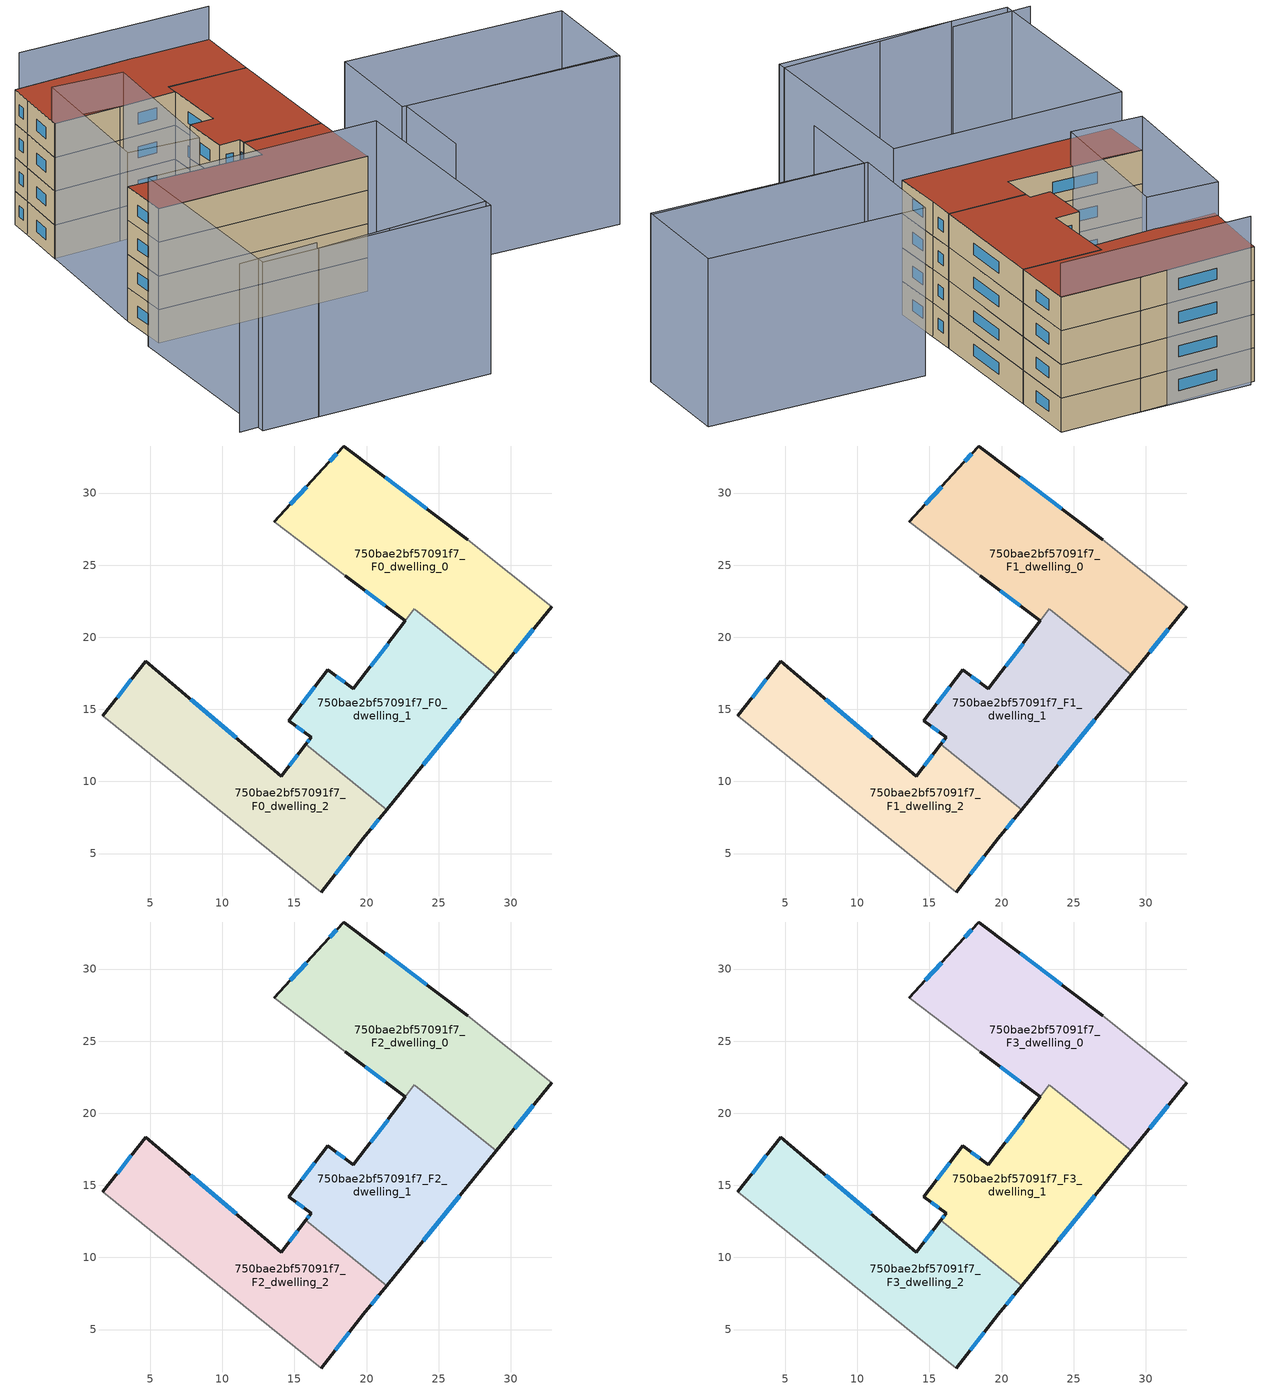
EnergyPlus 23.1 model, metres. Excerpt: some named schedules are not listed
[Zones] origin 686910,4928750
750bae2bf57091f7_F0_dwelling_0
 floor ground (EU_floor_Construction): 27.03,26.76 32.83,22.13 28.98,17.4 23.32,21.96 22.7,21.15 18.51,24.28 13.59,28.02 16.97,31.68 18.43,33.27 z0
 wall outside (EU_wall_Construction): 27.03,26.76 18.43,33.27 16.97,31.68 13.59,28.02 / 28.98,17.4 32.83,22.13 / 18.51,24.28 22.7,21.15 z0:3
 wall adiabatic (EU_wall_Construction): 32.83,22.13 27.03,26.76 / 13.59,28.02 18.51,24.28 z0:3
 wall to 750bae2bf57091f7_F0_dwelling_1 (EU_wall_Construction): 23.33,21.96 28.98,17.4 / 22.7,21.15 23.32,21.96 z0:3
 window (EU_Window_Construction): 17.94,32.74 17.45,32.21 / 24.16,28.93 21.29,31.1 / 30.26,18.98 31.55,20.56 / 19.9,23.23 21.3,22.19 / 15.84,30.46 14.71,29.24 z1:2
750bae2bf57091f7_F0_dwelling_1
 floor ground (EU_floor_Construction): 28.98,17.4 21.38,8.04 15.77,12.57 16.15,13.07 14.62,14.23 17.31,17.77 19.08,16.42 22.69,21.14 23.33,21.96 z0
 wall outside (EU_wall_Construction): 21.38,8.04 28.98,17.4 / 22.69,21.14 19.08,16.42 17.31,17.77 14.62,14.23 16.15,13.07 15.77,12.57 z0:3
 wall to 750bae2bf57091f7_F0_dwelling_2 (EU_wall_Construction): 15.77,12.57 21.38,8.04 z0:3
 window (EU_Window_Construction): 23.92,11.16 26.45,14.28 / 16.02,12.9 15.89,12.74 / 15.13,13.84 15.64,13.45 / 16.41,16.59 15.51,15.41 / 18.49,16.87 17.9,17.32 / 21.49,19.57 20.28,17.99 z1:2
750bae2bf57091f7_F0_dwelling_2
 floor ground (EU_floor_Construction): 15.77,12.57 21.38,8.04 19.79,6.08 16.86,2.34 1.72,14.56 4.68,18.35 14.1,10.38 z0
 wall outside (EU_wall_Construction): 16.86,2.34 19.79,6.08 21.38,8.04 / 15.77,12.57 14.1,10.38 4.68,18.35 1.72,14.56 z0:3
 wall adiabatic (EU_wall_Construction): 1.72,14.56 16.86,2.34 z0:3
 window (EU_Window_Construction): 17.83,3.58 18.81,4.83 / 3.69,17.08 2.7,15.82 / 10.96,13.03 7.82,15.69 / 15.21,11.84 14.65,11.11 / 20.32,6.73 20.85,7.39 z1:2
750bae2bf57091f7_F1_dwelling_0
 floor to 750bae2bf57091f7_F0_dwelling_0 (EU_floor_Construction): 27.03,26.76 32.83,22.13 28.98,17.4 23.32,21.96 22.7,21.15 18.51,24.28 13.59,28.02 16.97,31.68 18.43,33.27 z3
 wall outside (EU_wall_Construction): 27.03,26.76 18.43,33.27 16.97,31.68 13.59,28.02 / 28.98,17.4 32.83,22.13 / 18.51,24.28 22.7,21.15 z3:6
 wall adiabatic (EU_wall_Construction): 32.83,22.13 27.03,26.76 / 13.59,28.02 18.51,24.28 z3:6
 wall to 750bae2bf57091f7_F1_dwelling_1 (EU_wall_Construction): 23.33,21.96 28.98,17.4 / 22.7,21.15 23.32,21.96 z3:6
 window (EU_Window_Construction): 17.94,32.74 17.45,32.21 / 24.16,28.93 21.29,31.1 / 30.26,18.98 31.55,20.56 / 19.9,23.23 21.3,22.19 / 15.84,30.46 14.71,29.24 z4:5
750bae2bf57091f7_F1_dwelling_1
 floor to 750bae2bf57091f7_F0_dwelling_1 (EU_floor_Construction): 28.98,17.4 21.38,8.04 15.77,12.57 16.15,13.07 14.62,14.23 17.31,17.77 19.08,16.42 22.69,21.14 23.33,21.96 z3
 wall outside (EU_wall_Construction): 21.38,8.04 28.98,17.4 / 22.69,21.14 19.08,16.42 17.31,17.77 14.62,14.23 16.15,13.07 15.77,12.57 z3:6
 wall to 750bae2bf57091f7_F1_dwelling_2 (EU_wall_Construction): 15.77,12.57 21.38,8.04 z3:6
 window (EU_Window_Construction): 23.92,11.16 26.45,14.28 / 16.02,12.9 15.89,12.74 / 15.13,13.84 15.64,13.45 / 16.41,16.59 15.51,15.41 / 18.49,16.87 17.9,17.32 / 21.49,19.57 20.28,17.99 z4:5
750bae2bf57091f7_F1_dwelling_2
 floor to 750bae2bf57091f7_F0_dwelling_2 (EU_floor_Construction): 15.77,12.57 21.38,8.04 19.79,6.08 16.86,2.34 1.72,14.56 4.68,18.35 14.1,10.38 z3
 wall outside (EU_wall_Construction): 16.86,2.34 19.79,6.08 21.38,8.04 / 15.77,12.57 14.1,10.38 4.68,18.35 1.72,14.56 z3:6
 wall adiabatic (EU_wall_Construction): 1.72,14.56 16.86,2.34 z3:6
 window (EU_Window_Construction): 17.83,3.58 18.81,4.83 / 3.69,17.08 2.7,15.82 / 10.96,13.03 7.82,15.69 / 15.21,11.84 14.65,11.11 / 20.32,6.73 20.85,7.39 z4:5
750bae2bf57091f7_F2_dwelling_0
 floor to 750bae2bf57091f7_F1_dwelling_0 (EU_floor_Construction): 27.03,26.76 32.83,22.13 28.98,17.4 23.32,21.96 22.7,21.15 18.51,24.28 13.59,28.02 16.97,31.68 18.43,33.27 z6
 wall outside (EU_wall_Construction): 27.03,26.76 18.43,33.27 16.97,31.68 13.59,28.02 / 28.98,17.4 32.83,22.13 / 18.51,24.28 22.7,21.15 z6:9
 wall adiabatic (EU_wall_Construction): 32.83,22.13 27.03,26.76 / 13.59,28.02 18.51,24.28 z6:9
 wall to 750bae2bf57091f7_F2_dwelling_1 (EU_wall_Construction): 23.33,21.96 28.98,17.4 / 22.7,21.15 23.32,21.96 z6:9
 window (EU_Window_Construction): 17.94,32.74 17.45,32.21 / 24.16,28.93 21.29,31.1 / 30.26,18.98 31.55,20.56 / 19.9,23.23 21.3,22.19 / 15.84,30.46 14.71,29.24 z7:8
750bae2bf57091f7_F2_dwelling_1
 floor to 750bae2bf57091f7_F1_dwelling_1 (EU_floor_Construction): 28.98,17.4 21.38,8.04 15.77,12.57 16.15,13.07 14.62,14.23 17.31,17.77 19.08,16.42 22.69,21.14 23.33,21.96 z6
 wall outside (EU_wall_Construction): 21.38,8.04 28.98,17.4 / 22.69,21.14 19.08,16.42 17.31,17.77 14.62,14.23 16.15,13.07 15.77,12.57 z6:9
 wall to 750bae2bf57091f7_F2_dwelling_2 (EU_wall_Construction): 15.77,12.57 21.38,8.04 z6:9
 window (EU_Window_Construction): 23.92,11.16 26.45,14.28 / 16.02,12.9 15.89,12.74 / 15.13,13.84 15.64,13.45 / 16.41,16.59 15.51,15.41 / 18.49,16.87 17.9,17.32 / 21.49,19.57 20.28,17.99 z7:8
750bae2bf57091f7_F2_dwelling_2
 floor to 750bae2bf57091f7_F1_dwelling_2 (EU_floor_Construction): 15.77,12.57 21.38,8.04 19.79,6.08 16.86,2.34 1.72,14.56 4.68,18.35 14.1,10.38 z6
 wall outside (EU_wall_Construction): 16.86,2.34 19.79,6.08 21.38,8.04 / 15.77,12.57 14.1,10.38 4.68,18.35 1.72,14.56 z6:9
 wall adiabatic (EU_wall_Construction): 1.72,14.56 16.86,2.34 z6:9
 window (EU_Window_Construction): 17.83,3.58 18.81,4.83 / 3.69,17.08 2.7,15.82 / 10.96,13.03 7.82,15.69 / 15.21,11.84 14.65,11.11 / 20.32,6.73 20.85,7.39 z7:8
750bae2bf57091f7_F3_dwelling_0
 floor to 750bae2bf57091f7_F2_dwelling_0 (EU_floor_Construction): 27.03,26.76 32.83,22.13 28.98,17.4 23.32,21.96 22.7,21.15 18.51,24.28 13.59,28.02 16.97,31.68 18.43,33.27 z9
 wall outside (EU_wall_Construction): 27.03,26.76 18.43,33.27 16.97,31.68 13.59,28.02 / 28.98,17.4 32.83,22.13 / 18.51,24.28 22.7,21.15 z9:12
 wall adiabatic (EU_wall_Construction): 32.83,22.13 27.03,26.76 / 13.59,28.02 18.51,24.28 z9:12
 wall to 750bae2bf57091f7_F3_dwelling_1 (EU_wall_Construction): 23.33,21.96 28.98,17.4 / 22.7,21.15 23.32,21.96 z9:12
 window (EU_Window_Construction): 17.94,32.74 17.45,32.21 / 24.16,28.93 21.29,31.1 / 30.26,18.98 31.55,20.56 / 19.9,23.23 21.3,22.19 / 15.84,30.46 14.71,29.24 z10:11
 roof outside (EU_roof_Construction): 28.98,17.4 32.83,22.13 27.03,26.76 18.43,33.27 16.97,31.68 13.59,28.02 18.51,24.28 22.7,21.15 23.32,21.96 z12
750bae2bf57091f7_F3_dwelling_1
 floor to 750bae2bf57091f7_F2_dwelling_1 (EU_floor_Construction): 28.98,17.4 21.38,8.04 15.77,12.57 16.15,13.07 14.62,14.23 17.31,17.77 19.08,16.42 22.69,21.14 23.33,21.96 z9
 wall outside (EU_wall_Construction): 21.38,8.04 28.98,17.4 / 22.69,21.14 19.08,16.42 17.31,17.77 14.62,14.23 16.15,13.07 15.77,12.57 z9:12
 wall to 750bae2bf57091f7_F3_dwelling_2 (EU_wall_Construction): 15.77,12.57 21.38,8.04 z9:12
 window (EU_Window_Construction): 23.92,11.16 26.45,14.28 / 16.02,12.9 15.89,12.74 / 15.13,13.84 15.64,13.45 / 16.41,16.59 15.51,15.41 / 18.49,16.87 17.9,17.32 / 21.49,19.57 20.28,17.99 z10:11
 roof outside (EU_roof_Construction): 21.38,8.04 28.98,17.4 23.33,21.96 22.69,21.14 19.08,16.42 17.31,17.77 14.62,14.23 16.15,13.07 15.77,12.57 z12
750bae2bf57091f7_F3_dwelling_2
 floor to 750bae2bf57091f7_F2_dwelling_2 (EU_floor_Construction): 15.77,12.57 21.38,8.04 19.79,6.08 16.86,2.34 1.72,14.56 4.68,18.35 14.1,10.38 z9
 wall outside (EU_wall_Construction): 16.86,2.34 19.79,6.08 21.38,8.04 / 15.77,12.57 14.1,10.38 4.68,18.35 1.72,14.56 z9:12
 wall adiabatic (EU_wall_Construction): 1.72,14.56 16.86,2.34 z9:12
 window (EU_Window_Construction): 17.83,3.58 18.81,4.83 / 3.69,17.08 2.7,15.82 / 10.96,13.03 7.82,15.69 / 15.21,11.84 14.65,11.11 / 20.32,6.73 20.85,7.39 z10:11
 roof outside (EU_roof_Construction): 19.79,6.08 21.38,8.04 15.77,12.57 14.1,10.38 4.68,18.35 1.72,14.56 16.86,2.34 z12
shading: -0.99,-6.4 6.45,-11.81 / -6.52,-2.39 -0.99,-6.38 / 15.7,-5.68 20.88,0.57 / 20.88,0.57 35.87,-11.85 / -11.48,2.52 -5.63,-1.87 / 32.78,22.08 19.1,33.19 / 35.81,-12.12 20.63,0.78 / 20.63,0.78 26.89,8.14 / 26.89,8.14 42.07,-4.76 / 42.07,-4.76 35.81,-12.12 / 0.96,15.17 17.47,1.84 / 17.47,1.84 5.94,-12.45 / 5.94,-12.45 -10.58,0.88 / -10.58,0.88 0.96,15.17 / 4.68,18.35 13.98,28.45 / 13.98,28.45 18.7,24.1 / 18.7,24.1 9.39,14 / 9.39,14 4.68,18.35 z0:15
[Building]
EU S2 Campaign: North Axis=0; Terrain=City; Solar Distribution=FullExterior
[Site:Location]
Bologna: Latitude=44.5; Longitude=11.25; Time Zone=1; Elevation=37
[SizingPeriod:WeatherFileDays]
AnnualSizingPeriod: Begin Month=1; Begin Day of Month=1; End Month=12; End Day of Month=31; Day of Week for Start Day=Monday; Use Weather File Daylight Saving Period=No; Use Weather File Rain and Snow Indicators=No
[MATERIAL]
EU_InternalMass_Material: Roughness=MediumRough; Thickness=0.1; Conductivity=1; Density=1800; Specific Heat=900; Thermal Absorptance=0.9; Solar Absorptance=0.7; Visible Absorptance=0.7
[MATERIAL:NOMASS] Roughness=MediumRough; Thermal Absorptance=0.9; Solar Absorptance=0.7; Visible Absorptance=0.7
Name | Thermal Resistance
EU_wall_NoMass | 0.937881
EU_roof_NoMass | 0.548572
EU_floor_NoMass | 0.71348
[WINDOWMATERIAL:SIMPLEGLAZINGSYSTEM]
EU_Window_SimpleGlazing: UFactor=4.25633; Solar Heat Gain Coefficient=0.85; Visible Transmittance=0.85
[CONSTRUCTION]
EU_wall_Construction: EU_wall_NoMass
EU_roof_Construction: EU_roof_NoMass
EU_floor_Construction: EU_floor_NoMass
EU_Window_Construction: EU_Window_SimpleGlazing
EU_InternalMass_Construction: EU_InternalMass_Material
[ZONE] Type=1; Multiplier=1; Ceiling Height=autocalculate; Floor Area=autocalculate; Part of Total Floor Area=Yes
Name | Volume
750bae2bf57091f7_F0_dwelling_0; 750bae2bf57091f7_F1_dwelling_0; 750bae2bf57091f7_F2_dwelling_0; 750bae2bf57091f7_F3_dwelling_0 | 370.479
750bae2bf57091f7_F0_dwelling_1; 750bae2bf57091f7_F1_dwelling_1; 750bae2bf57091f7_F2_dwelling_1; 750bae2bf57091f7_F3_dwelling_1 | 286.772
750bae2bf57091f7_F0_dwelling_2; 750bae2bf57091f7_F1_dwelling_2; 750bae2bf57091f7_F2_dwelling_2; 750bae2bf57091f7_F3_dwelling_2 | 328.638
[INTERNALMASS] Construction=EU_InternalMass_Construction
Name | Zone or ZoneList | Surface Area
750bae2bf57091f7_F0_dwelling_0_EU_InternalMass | 750bae2bf57091f7_F0_dwelling_0 | 123.494
750bae2bf57091f7_F0_dwelling_1_EU_InternalMass | 750bae2bf57091f7_F0_dwelling_1 | 95.5933
750bae2bf57091f7_F0_dwelling_2_EU_InternalMass | 750bae2bf57091f7_F0_dwelling_2 | 109.546
750bae2bf57091f7_F1_dwelling_0_EU_InternalMass | 750bae2bf57091f7_F1_dwelling_0 | 123.494
750bae2bf57091f7_F1_dwelling_1_EU_InternalMass | 750bae2bf57091f7_F1_dwelling_1 | 95.5933
750bae2bf57091f7_F1_dwelling_2_EU_InternalMass | 750bae2bf57091f7_F1_dwelling_2 | 109.546
750bae2bf57091f7_F2_dwelling_0_EU_InternalMass | 750bae2bf57091f7_F2_dwelling_0 | 123.494
750bae2bf57091f7_F2_dwelling_1_EU_InternalMass | 750bae2bf57091f7_F2_dwelling_1 | 95.5933
750bae2bf57091f7_F2_dwelling_2_EU_InternalMass | 750bae2bf57091f7_F2_dwelling_2 | 109.546
750bae2bf57091f7_F3_dwelling_0_EU_InternalMass | 750bae2bf57091f7_F3_dwelling_0 | 123.494
750bae2bf57091f7_F3_dwelling_1_EU_InternalMass | 750bae2bf57091f7_F3_dwelling_1 | 95.5933
750bae2bf57091f7_F3_dwelling_2_EU_InternalMass | 750bae2bf57091f7_F3_dwelling_2 | 109.546
[OTHEREQUIPMENT] Fuel Type=Electricity; Design Level Calculation Method=Watts/Area; Power per Zone Floor Area=1; Fraction Latent=0; Fraction Radiant=0; Fraction Lost=0; Carbon Dioxide Generation Rate=0; EndUse Subcategory=EU_Step8_InternalGains
Name | Zone or ZoneList or Space or SpaceList | Schedule
EU_Step8_InternalGain_750bae2bf57091f7_F0_dwelling_0_f000 | 750bae2bf57091f7_F0_dwelling_0 | EU_Step8_GainSchedule_750bae2bf57091f7_F0_dwelling_0_f000
EU_Step8_InternalGain_750bae2bf57091f7_F0_dwelling_1_f000 | 750bae2bf57091f7_F0_dwelling_1 | EU_Step8_GainSchedule_750bae2bf57091f7_F0_dwelling_1_f000
EU_Step8_InternalGain_750bae2bf57091f7_F0_dwelling_2_f000 | 750bae2bf57091f7_F0_dwelling_2 | EU_Step8_GainSchedule_750bae2bf57091f7_F0_dwelling_2_f000
EU_Step8_InternalGain_750bae2bf57091f7_F1_dwelling_0_f000 | 750bae2bf57091f7_F1_dwelling_0 | EU_Step8_GainSchedule_750bae2bf57091f7_F1_dwelling_0_f000
EU_Step8_InternalGain_750bae2bf57091f7_F1_dwelling_1_f000 | 750bae2bf57091f7_F1_dwelling_1 | EU_Step8_GainSchedule_750bae2bf57091f7_F1_dwelling_1_f000
EU_Step8_InternalGain_750bae2bf57091f7_F1_dwelling_2_f000 | 750bae2bf57091f7_F1_dwelling_2 | EU_Step8_GainSchedule_750bae2bf57091f7_F1_dwelling_2_f000
EU_Step8_InternalGain_750bae2bf57091f7_F2_dwelling_0_f000 | 750bae2bf57091f7_F2_dwelling_0 | EU_Step8_GainSchedule_750bae2bf57091f7_F2_dwelling_0_f000
EU_Step8_InternalGain_750bae2bf57091f7_F2_dwelling_1_f000 | 750bae2bf57091f7_F2_dwelling_1 | EU_Step8_GainSchedule_750bae2bf57091f7_F2_dwelling_1_f000
EU_Step8_InternalGain_750bae2bf57091f7_F2_dwelling_2_f000 | 750bae2bf57091f7_F2_dwelling_2 | EU_Step8_GainSchedule_750bae2bf57091f7_F2_dwelling_2_f000
EU_Step8_InternalGain_750bae2bf57091f7_F3_dwelling_0_f000 | 750bae2bf57091f7_F3_dwelling_0 | EU_Step8_GainSchedule_750bae2bf57091f7_F3_dwelling_0_f000
EU_Step8_InternalGain_750bae2bf57091f7_F3_dwelling_1_f000 | 750bae2bf57091f7_F3_dwelling_1 | EU_Step8_GainSchedule_750bae2bf57091f7_F3_dwelling_1_f000
EU_Step8_InternalGain_750bae2bf57091f7_F3_dwelling_2_f000 | 750bae2bf57091f7_F3_dwelling_2 | EU_Step8_GainSchedule_750bae2bf57091f7_F3_dwelling_2_f000
[ZONEVENTILATION:DESIGNFLOWRATE] Schedule=EU_AlwaysOn; Design Flow Rate Calculation Method=AirChanges/Hour; Air Changes per Hour=0.687892; Ventilation Type=Natural; Fan Pressure Rise=0; Fan Total Efficiency=1; Constant Term Coefficient=1; Temperature Term Coefficient=0; Velocity Term Coefficient=0; Velocity Squared Term Coefficient=0; Minimum Indoor Temperature=-100; Maximum Indoor Temperature=100; Delta Temperature=-100; Minimum Outdoor Temperature=-100; Maximum Outdoor Temperature=100; Maximum Wind Speed=40
Name | Zone or ZoneList or Space or SpaceList
EU_ConstantAir_750bae2bf57091f7_F0_dwelling_0 | 750bae2bf57091f7_F0_dwelling_0
EU_ConstantAir_750bae2bf57091f7_F0_dwelling_1 | 750bae2bf57091f7_F0_dwelling_1
EU_ConstantAir_750bae2bf57091f7_F0_dwelling_2 | 750bae2bf57091f7_F0_dwelling_2
EU_ConstantAir_750bae2bf57091f7_F1_dwelling_0 | 750bae2bf57091f7_F1_dwelling_0
EU_ConstantAir_750bae2bf57091f7_F1_dwelling_1 | 750bae2bf57091f7_F1_dwelling_1
EU_ConstantAir_750bae2bf57091f7_F1_dwelling_2 | 750bae2bf57091f7_F1_dwelling_2
EU_ConstantAir_750bae2bf57091f7_F2_dwelling_0 | 750bae2bf57091f7_F2_dwelling_0
EU_ConstantAir_750bae2bf57091f7_F2_dwelling_1 | 750bae2bf57091f7_F2_dwelling_1
EU_ConstantAir_750bae2bf57091f7_F2_dwelling_2 | 750bae2bf57091f7_F2_dwelling_2
EU_ConstantAir_750bae2bf57091f7_F3_dwelling_0 | 750bae2bf57091f7_F3_dwelling_0
EU_ConstantAir_750bae2bf57091f7_F3_dwelling_1 | 750bae2bf57091f7_F3_dwelling_1
EU_ConstantAir_750bae2bf57091f7_F3_dwelling_2 | 750bae2bf57091f7_F3_dwelling_2
[HVACTEMPLATE:THERMOSTAT] Constant Heating Setpoint=20; Constant Cooling Setpoint=50
EU_HeatOnly_750bae2bf57091f7_F0_dwelling_0; EU_HeatOnly_750bae2bf57091f7_F0_dwelling_1; EU_HeatOnly_750bae2bf57091f7_F0_dwelling_2; EU_HeatOnly_750bae2bf57091f7_F1_dwelling_0; EU_HeatOnly_750bae2bf57091f7_F1_dwelling_1; EU_HeatOnly_750bae2bf57091f7_F1_dwelling_2; EU_HeatOnly_750bae2bf57091f7_F2_dwelling_0; EU_HeatOnly_750bae2bf57091f7_F2_dwelling_1; EU_HeatOnly_750bae2bf57091f7_F2_dwelling_2; EU_HeatOnly_750bae2bf57091f7_F3_dwelling_0; EU_HeatOnly_750bae2bf57091f7_F3_dwelling_1; EU_HeatOnly_750bae2bf57091f7_F3_dwelling_2
[HVACTEMPLATE:ZONE:IDEALLOADSAIRSYSTEM] System Availability Schedule=EU_AlwaysOn; Maximum Heating Supply Air Temperature=50; Minimum Cooling Supply Air Temperature=13; Maximum Heating Supply Air Humidity Ratio=0.0156; Minimum Cooling Supply Air Humidity Ratio=0.0077; Heating Limit=NoLimit; Cooling Limit=NoLimit; Heating Availability Schedule=EU_AlwaysOn; Cooling Availability Schedule=EU_CoolingOff; Dehumidification Control Type=ConstantSensibleHeatRatio; Cooling Sensible Heat Ratio=0.7; Dehumidification Setpoint=60; Humidification Control Type=None; Humidification Setpoint=30; Outdoor Air Method=None; Outdoor Air Flow Rate per Person=0.00944; Outdoor Air Flow Rate per Zone Floor Area=0; Outdoor Air Flow Rate per Zone=0; Demand Controlled Ventilation Type=None; Outdoor Air Economizer Type=NoEconomizer; Heat Recovery Type=None; Sensible Heat Recovery Effectiveness=0.7; Latent Heat Recovery Effectiveness=0.65
Name | Template Thermostat
750bae2bf57091f7_F0_dwelling_0 | EU_HeatOnly_750bae2bf57091f7_F0_dwelling_0
750bae2bf57091f7_F0_dwelling_1 | EU_HeatOnly_750bae2bf57091f7_F0_dwelling_1
750bae2bf57091f7_F0_dwelling_2 | EU_HeatOnly_750bae2bf57091f7_F0_dwelling_2
750bae2bf57091f7_F1_dwelling_0 | EU_HeatOnly_750bae2bf57091f7_F1_dwelling_0
750bae2bf57091f7_F1_dwelling_1 | EU_HeatOnly_750bae2bf57091f7_F1_dwelling_1
750bae2bf57091f7_F1_dwelling_2 | EU_HeatOnly_750bae2bf57091f7_F1_dwelling_2
750bae2bf57091f7_F2_dwelling_0 | EU_HeatOnly_750bae2bf57091f7_F2_dwelling_0
750bae2bf57091f7_F2_dwelling_1 | EU_HeatOnly_750bae2bf57091f7_F2_dwelling_1
750bae2bf57091f7_F2_dwelling_2 | EU_HeatOnly_750bae2bf57091f7_F2_dwelling_2
750bae2bf57091f7_F3_dwelling_0 | EU_HeatOnly_750bae2bf57091f7_F3_dwelling_0
750bae2bf57091f7_F3_dwelling_1 | EU_HeatOnly_750bae2bf57091f7_F3_dwelling_1
750bae2bf57091f7_F3_dwelling_2 | EU_HeatOnly_750bae2bf57091f7_F3_dwelling_2
